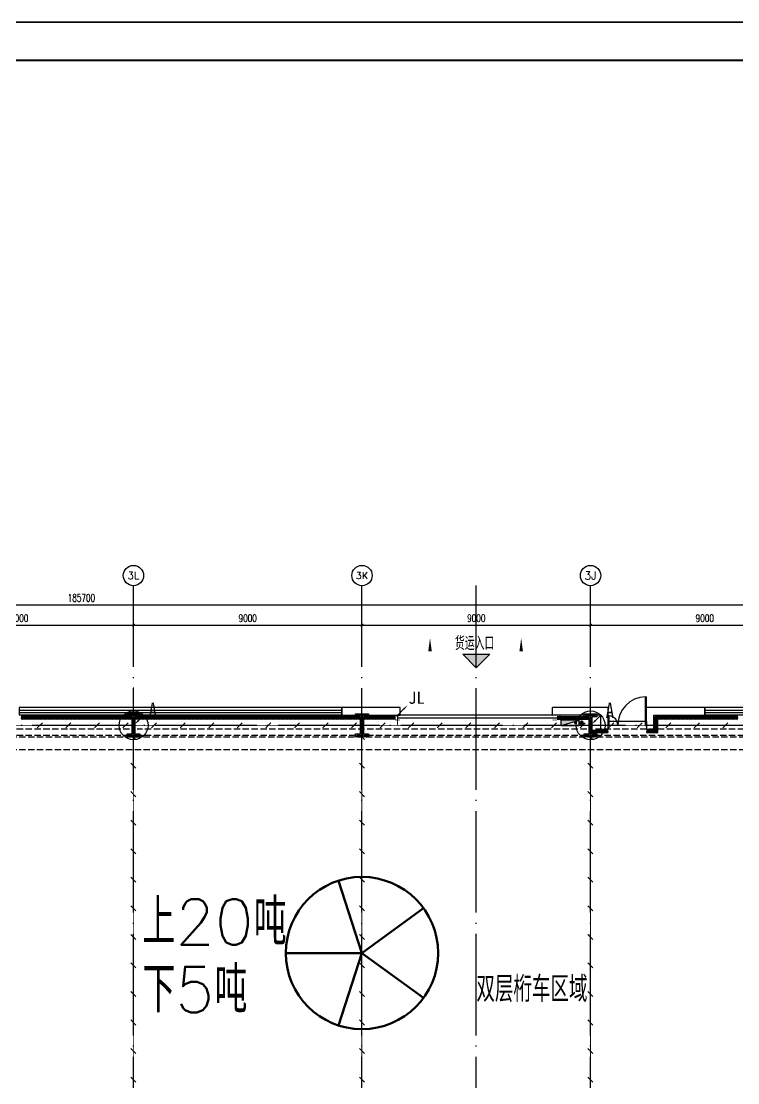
# Model space of a CAD drawing. Extents: x -1396510 to 1250330, y -1892470 to 1623980.
# Drawn here: x -223274 to -195055, y -1588711 to -1546872 of the extents above; entities that cross this region are included whole.
import ezdxf
from ezdxf.enums import TextEntityAlignment as Align

# ---------------------------------------------------------------- set-up
doc = ezdxf.new("R2010")
doc.units = 0
doc.header["$LTSCALE"] = 1000
doc.header["$MEASUREMENT"] = 0
for name, pattern in [('10平面$0$DASH', [0.35, 0.25, -0.1]), ('CENTER2', [1.125, 0.75, -0.125, 0.125, -0.125]), ('DASH', [0.35, 0.25, -0.1]), ('DOTE', [2.42, 2, -0.2, 0.02, -0.2])]:
    doc.linetypes.add(name, pattern=pattern)
doc.layers.get('Defpoints').update_dxf_attribs({"color": 210})
for name, color, linetype in [('0-cxFrame', 155, 'Continuous'), ('10平面$0$WINDOW', 4, 'Continuous'), ('A-AXIS-D', 1, 'Continuous'), ('A-AXIS-DOTE', 14, 'DOTE'), ('A-AXIS-SYMB', 3, 'Continuous'), ('A-HATCH-2', 251, 'Continuous'), ('A-HRAIL', 173, 'Continuous'), ('A-LIN-V', 9, 'Continuous'), ('A-SFCE', 30, 'Continuous'), ('A-TEXT', 61, 'Continuous'), ('A-WINDOW', 140, 'Continuous'), ('AS-COLN', 6, 'Continuous'), ('AS-WALL', 40, 'Continuous'), ('FH-tri', 180, 'Continuous'), ('LWIRE', 4, 'Continuous'), ('PUB_TEXT', 7, 'Continuous'), ('SB_ZF消火栓', 10, 'Continuous'), ('SB_ZF消火栓M', 10, 'Continuous'), ('SHTLN', 4, 'Continuous'), ('TEL_TEXT', 7, 'Continuous'), ('WIRE-接地', 4, 'Continuous'), ('WIRE-照明', 1, 'Continuous'), ('建-窗', 4, 'Continuous')]:
    doc.layers.add(name, color=color, linetype=linetype)
doc.layers.add('0-cxText', color=131, linetype='Continuous', lineweight=25)
doc.layers.add('LG-ZF消防', color=1, linetype='Continuous', lineweight=60)
doc.layers.add('A-云线2', color=3, linetype='Continuous', plot=False)
doc.styles.add('-宋体', font='', dxfattribs={"width": 0.8})
doc.styles.add('_TCH_AXIS', font='COMPLEX', dxfattribs={"bigfont": 'GBCBIG'})
doc.styles.add('_TCH_DIM_T3', font='SIMPLEX', dxfattribs={"width": 0.705882, "bigfont": 'GBCBIG'})
doc.styles.add('A-STANDARD', font='SIMPLEX', dxfattribs={"bigfont": 'GBCBIG'})
doc.styles.add('cx_tuming', font='simhei.ttf')
doc.styles.add('cx_tuqian1', font='')
doc.styles.get("Standard").update_dxf_attribs({"font": 'gbenor.shx', "bigfont": 'gbcbig.shx'})
doc.styles.add('宋体', font='')
doc.styles.add('黑体', font='simhei.ttf', dxfattribs={"height": 12})
doc.styles.get('-宋体').set_extended_font_data('SimSun')
doc.styles.get('cx_tuqian1').set_extended_font_data('SimSun')
doc.styles.get('宋体').set_extended_font_data('SimSun')
doc.dimstyles.new('_TCH_ARCH&&100', dxfattribs={"dimtxt": 297.5, "dimasz": 100, "dimexe": 100, "dimexo": 100, "dimgap": 126.25, "dimtad": 1, "dimdec": 0, "dimzin": 0, "dimdsep": 46, "dimtxsty": '_TCH_DIM_T3', "dimblk": 'ARCHTICK', "dimcen": 0.09, "dimclrt": 7, "dimazin": 2, "dimtfac": 1, "dimtdec": 0, "dimtix": 1, "dimtmove": 2, "dimatfit": 3, "dimfxl": 0, "dimtolj": 1, "dimtzin": 0, "dimarcsym": 0})

# ---------------------------------------------------------------- blocks, each defined once
blk = doc.blocks.new('G$C2F382D44')
at = {"color": 0, "style": 'A-STANDARD'}
for s, p in [('上20吨', (-2949, 425)), ('下5吨', (-2952, -2245))]:
    blk.add_text(s, height=1800, dxfattribs=at).set_placement(p)
blk = doc.blocks.new('4324324')
at = {"layer": 'A-HATCH-2', "color": 8, "linetype": 'DASH'}
for p, q in [((-294754, 620270), (-135554, 620270)), ((-294754, 619770), (-135554, 619770))]:
    blk.add_line(p, q, dxfattribs=at)
blk = doc.blocks.new('w4324324')
at = {"layer": 'A-HATCH-2', "color": 0, "lineweight": 60}
for q in [(-1694760, 686605), (-1697614, 684532), (-1691907, 684532), (-1696524, 681178), (-1692997, 681178)]:
    blk.add_line((-1694760, 683605), q, dxfattribs=at)
blk.add_circle((-1694760, 683605), 3000, dxfattribs=at)
blk = doc.blocks.new('342343')
at = {"layer": 'A-LIN-V', "color": 8}
blk.add_blockref('w4324324', (1084560, 9556), dxfattribs=at)
blk = doc.blocks.new('w42343243')
at = {"layer": 'A-HATCH-2', "color": 8}
blk.add_lwpolyline([(-165104, 621070), (-164604, 621070), (-164604, 620958), (-164800, 620958), (-164800, 620282), (-164604, 620282), (-164604, 620170), (-165104, 620170), (-165104, 620282), (-164908, 620282), (-164908, 620958), (-165104, 620958)], close=True, dxfattribs=at)
at = {"layer": 'AS-COLN', "color": 3}
blk.add_lwpolyline([(-165054, 621020), (-164654, 621020), (-164654, 621008), (-164850, 621008), (-164850, 620232), (-164654, 620232), (-164654, 620220), (-165054, 620220), (-165054, 620232), (-164858, 620232), (-164858, 621008), (-165054, 621008)], close=True, dxfattribs=at)
blk = doc.blocks.new('42343')
at = {"layer": 'A-WINDOW'}
for p in [(-54000, 100), (-45000, 100), (-36000, 100)]:
    blk.add_blockref('w42343243', p, dxfattribs=at)
blk = doc.blocks.new('3333')
at = {"layer": 'A-SFCE', "const_width": 20}
blk.add_lwpolyline([(-227064, 766320), (-227064, 766510), (-227244, 766510), (-227244, 766320)], dxfattribs=at)
blk = doc.blocks.new('A$C5D961328')
at = {"layer": 'SB_ZF消火栓'}
blk.add_hatch(color=256, dxfattribs=at).paths.add_polyline_path([(0, 40), (700, 40), (700, 240)])
for p, q in [((700, 240), (0, 240)), ((0, 240), (0, 40)), ((700, 240), (0, 40)), ((0, 40), (700, 40)), ((700, 240), (700, 40))]:
    blk.add_line(p, q, dxfattribs=at)
at = {"layer": 'SB_ZF消火栓', "color": 1}
blk.add_circle((140, 140), 32.5, dxfattribs=at)
blk = doc.blocks.new('we42342343234')
at = {"layer": 'LG-ZF消防'}
blk.add_circle((-201204, 620820), 50, dxfattribs=at)
at = {"layer": 'SB_ZF消火栓M', "rotation": 180}
blk.add_blockref('A$C5D961328', (-201304, 620960), dxfattribs=at)
blk = doc.blocks.new('_ArchTick')
at = {"color": 0, "linetype": 'ByBlock', "const_width": 0.4}
blk.add_lwpolyline([(-0.5, -0.5), (0.5, 0.5)], dxfattribs=at)
blk = doc.blocks.new('*D5843')
at = {"layer": 'A-AXIS-D', "color": 0, "lineweight": -2, "transparency": 16777216}
for p, q in [((85000, 3190), (85000, 4048)), ((85000, 3948), (94000, 3948)), ((94000, 3190), (94000, 4048))]:
    blk.add_line(p, q, dxfattribs=at)
at = {"layer": 'Defpoints', "color": 0, "transparency": 16777216}
for p in [(94000, 3948), (85000, 3090), (94000, 3090)]:
    blk.add_point(p, dxfattribs=at)
at = {"layer": 'A-AXIS-D', "color": 0, "lineweight": -2, "transparency": 16777216, "xscale": 100, "yscale": 100, "zscale": 100, "rotation": 180}
blk.add_blockref('_ArchTick', (85000, 3948), dxfattribs=at)
at = {"layer": 'A-AXIS-D', "color": 0, "lineweight": -2, "transparency": 16777216, "xscale": 100, "yscale": 100, "zscale": 100}
blk.add_blockref('_ArchTick', (94000, 3948), dxfattribs=at)
at = {"layer": 'A-AXIS-D', "color": 7, "transparency": 16777216, "insert": (89500, 4223), "char_height": 297.5, "attachment_point": 5, "style": '_TCH_DIM_T3'}
blk.add_mtext('\\A1;9000', dxfattribs=at)
blk = doc.blocks.new('*D5844')
at = {"layer": 'A-AXIS-D', "color": 0, "lineweight": -2, "transparency": 16777216}
for p, q in [((94000, 3190), (94000, 4048)), ((94000, 3948), (103000, 3948)), ((103000, 3190), (103000, 4048))]:
    blk.add_line(p, q, dxfattribs=at)
at = {"layer": 'Defpoints', "color": 0, "transparency": 16777216}
for p in [(103000, 3948), (94000, 3090), (103000, 3090)]:
    blk.add_point(p, dxfattribs=at)
at = {"layer": 'A-AXIS-D', "color": 0, "lineweight": -2, "transparency": 16777216, "xscale": 100, "yscale": 100, "zscale": 100, "rotation": 180}
blk.add_blockref('_ArchTick', (94000, 3948), dxfattribs=at)
at = {"layer": 'A-AXIS-D', "color": 0, "lineweight": -2, "transparency": 16777216, "xscale": 100, "yscale": 100, "zscale": 100}
blk.add_blockref('_ArchTick', (103000, 3948), dxfattribs=at)
at = {"layer": 'A-AXIS-D', "color": 7, "transparency": 16777216, "insert": (98500, 4223), "char_height": 297.5, "attachment_point": 5, "style": '_TCH_DIM_T3'}
blk.add_mtext('\\A1;9000', dxfattribs=at)
blk = doc.blocks.new('*D5845')
at = {"layer": 'A-AXIS-D', "color": 0, "lineweight": -2, "transparency": 16777216}
for p, q in [((103000, 3190), (103000, 4048)), ((103000, 3948), (112000, 3948)), ((112000, 3190), (112000, 4048))]:
    blk.add_line(p, q, dxfattribs=at)
at = {"layer": 'Defpoints', "color": 0, "transparency": 16777216}
for p in [(112000, 3948), (103000, 3090), (112000, 3090)]:
    blk.add_point(p, dxfattribs=at)
at = {"layer": 'A-AXIS-D', "color": 0, "lineweight": -2, "transparency": 16777216, "xscale": 100, "yscale": 100, "zscale": 100, "rotation": 180}
blk.add_blockref('_ArchTick', (103000, 3948), dxfattribs=at)
at = {"layer": 'A-AXIS-D', "color": 0, "lineweight": -2, "transparency": 16777216, "xscale": 100, "yscale": 100, "zscale": 100}
blk.add_blockref('_ArchTick', (112000, 3948), dxfattribs=at)
at = {"layer": 'A-AXIS-D', "color": 7, "transparency": 16777216, "insert": (107500, 4223), "char_height": 297.5, "attachment_point": 5, "style": '_TCH_DIM_T3'}
blk.add_mtext('\\A1;9000', dxfattribs=at)
blk = doc.blocks.new('*D5846')
at = {"layer": 'A-AXIS-D', "color": 0, "lineweight": -2, "transparency": 16777216}
for p, q in [((112000, 3190), (112000, 4048)), ((112000, 3948), (121000, 3948)), ((121000, 3190), (121000, 4048))]:
    blk.add_line(p, q, dxfattribs=at)
at = {"layer": 'Defpoints', "color": 0, "transparency": 16777216}
for p in [(121000, 3948), (112000, 3090), (121000, 3090)]:
    blk.add_point(p, dxfattribs=at)
at = {"layer": 'A-AXIS-D', "color": 0, "lineweight": -2, "transparency": 16777216, "xscale": 100, "yscale": 100, "zscale": 100, "rotation": 180}
blk.add_blockref('_ArchTick', (112000, 3948), dxfattribs=at)
at = {"layer": 'A-AXIS-D', "color": 0, "lineweight": -2, "transparency": 16777216, "xscale": 100, "yscale": 100, "zscale": 100}
blk.add_blockref('_ArchTick', (121000, 3948), dxfattribs=at)
at = {"layer": 'A-AXIS-D', "color": 7, "transparency": 16777216, "insert": (116500, 4223), "char_height": 297.5, "attachment_point": 5, "style": '_TCH_DIM_T3'}
blk.add_mtext('\\A1;9000', dxfattribs=at)
blk = doc.blocks.new('*D5855')
at = {"layer": 'A-AXIS-D', "color": 0, "lineweight": -2, "transparency": 16777216}
for p, q in [((-900, 3290), (-900, 4848)), ((-900, 4748), (184800, 4748)), ((184800, 3290), (184800, 4848))]:
    blk.add_line(p, q, dxfattribs=at)
at = {"layer": 'Defpoints', "color": 0, "transparency": 16777216}
for p in [(184800, 4748), (-900, 3190), (184800, 3190)]:
    blk.add_point(p, dxfattribs=at)
at = {"layer": 'A-AXIS-D', "color": 0, "lineweight": -2, "transparency": 16777216, "xscale": 100, "yscale": 100, "zscale": 100, "rotation": 180}
blk.add_blockref('_ArchTick', (-900, 4748), dxfattribs=at)
at = {"layer": 'A-AXIS-D', "color": 0, "lineweight": -2, "transparency": 16777216, "xscale": 100, "yscale": 100, "zscale": 100}
blk.add_blockref('_ArchTick', (184800, 4748), dxfattribs=at)
at = {"layer": 'A-AXIS-D', "color": 7, "transparency": 16777216, "insert": (91950, 5023), "char_height": 297.5, "attachment_point": 5, "style": '_TCH_DIM_T3'}
blk.add_mtext('\\A1;185700', dxfattribs=at)
blk = doc.blocks.new('99平面图例外参$0$$LinePat$圆环')
for points in [[(0, 150), (300, 150)], [(0, 0), (300, 0)], [(0, -150), (300, -150)]]:
    blk.add_lwpolyline(points)
at = {"color": 0}
blk.add_circle((150, 0), 150, dxfattribs=at)
blk = doc.blocks.new('10平面$0$$DorLib2D$00000126')
at = {"color": 0, "linetype": 'Continuous'}
for p, q in [((-0.532, 0.5), (-0.532, 0.9)), ((0.532, 0.9), (0.532, 0.5))]:
    blk.add_line(p, q, dxfattribs=at)
at = {"color": 0, "linetype": '10平面$0$DASH'}
for p, q in [((-0.532, 0.9), (0.532, 0.9)), ((-0.532, 0.5), (0.532, 0.5))]:
    blk.add_line(p, q, dxfattribs=at)
blk = doc.blocks.new('WINDOW2DLIB$DYNSTYLE$00000005')
at = {"color": 0}
for points in [[(-0.5, 0.5), (-0.5, -0.5)], [(-0.5, 0.5), (0.5, 0.5)], [(0.5, -0.5), (0.5, 0.5)], [(0.5, 0.1667), (-0.5, 0.1667)], [(0.5, -0.1667), (-0.5, -0.1667)], [(-0.5, -0.5), (0.5, -0.5)]]:
    blk.add_lwpolyline(points, dxfattribs=at)
blk = doc.blocks.new('DOOR2DLIB$SYSLIB$00000123')
at = {"color": 0}
for p, q in [((0.475, -0.001), (0.475, 0.752)), ((0.475, 0.752), (0.5, 0.752)), ((0.5, -0.001), (0.5, 0.752)), ((-0.5, 0), (-0.5, 0.252)), ((-0.475, 0.252), (-0.5, 0.252)), ((-0.475, 0), (-0.475, 0.252)), ((-0.475, 0), (-0.5, 0)), ((0.475, -0.001), (0.5, -0.001))]:
    blk.add_line(p, q, dxfattribs=at)
for centre, radius, start, end in [((0.505, -0.002), 0.755, 92.2493, 179.7238), ((-0.501, 0.003), 0.251, 359.7899, 84.0974)]:
    blk.add_arc(centre, radius, start, end, dxfattribs=at)
blk = doc.blocks.new('$TelecSys$00000008')
blk.add_line((0.4, 0.4), (-0.4, -0.4))
blk = doc.blocks.new('$TelecSys$00000078')
for p, q in [((0.1, 0.1), (0.1, 0.1)), ((1.15, 1.15), (0.55, 0.55)), ((-0.1, -0.1), (-0.1, -0.1))]:
    blk.add_line(p, q)
at = {"const_width": 0.142}
blk.add_lwpolyline([(-0.07, 0, 1), (0.07, 0, 1)], format="xyb", close=True, dxfattribs=at)
blk.add_solid([(0.62, 0.48), (0.48, 0.62), (0.1, 0.1)])
at = {"width": 0.8, "flags": 9}
blk.add_attdef('A', (0, 0), '', height=0.00002, dxfattribs=at)
blk = doc.blocks.new('$TelecSys$00000079')
for p, q in [((0.7, 0.7), (0, 0)), ((0.1, 0.1), (0.1, 0.1)), ((-0.1, -0.1), (-0.1, -0.1))]:
    blk.add_line(p, q)
at = {"const_width": 0.142}
blk.add_lwpolyline([(-0.07, 0, 1), (0.07, 0, 1)], format="xyb", close=True, dxfattribs=at)
blk.add_solid([(0.63, 0.77), (0.77, 0.63), (1.15, 1.15)])
at = {"width": 0.8, "flags": 9}
blk.add_attdef('A', (0, 0), '', height=0.00002, dxfattribs=at)
blk = doc.blocks.new('TK22.A0+2 L(Dragon)')
at = {"layer": '0-cxFrame', "color": 7, "const_width": 0.5}
blk.add_lwpolyline([(0, 0), (-1783, 0), (-1783, 841), (0, 841)], close=True, dxfattribs=at)
at = {"layer": '0-cxFrame', "const_width": 0.5}
blk.add_lwpolyline([(-80, 10), (-1763, 10), (-1763, 831), (-80, 831)], close=True, dxfattribs=at)
at = {"style": '黑体', "flags": 4}
blk.add_attdef('图幅', text='', height=3.3, dxfattribs=at).set_placement((-40, 3), align=Align.RIGHT)
at = {"layer": '0-cxText', "flags": 4}
for tag, height, style, p in [('建设单位', 3.5, 'cx_tuming', (-45, 240)), ('项目名称', 3.5, 'cx_tuming', (-45, 210)), ('子项名称', 3.5, 'cx_tuming', (-45, 180)), ('工程编号', 3.3, 'cx_tuqian1', (-35, 165)), ('图名1', 3.5, 'cx_tuming', (-45, 87)), ('图名2', 3.5, 'cx_tuming', (-45, 79)), ('图名3', 3.5, 'cx_tuming', (-45, 71)), ('出图日期', 3.3, 'cx_tuqian1', (-39, 60)), ('专业', 3.3, 'cx_tuqian1', (-55, 52)), ('图号', 3.3, 'cx_tuqian1', (-55, 44)), ('版次', 3.3, 'cx_tuqian1', (-20, 44))]:
    blk.add_attdef(tag, text='', height=height, dxfattribs=dict(at, style=style)).set_placement(p, align=Align.MIDDLE)
at = {"layer": 'Defpoints', "color": 6, "flags": 4}
for tag, height, style, p in [('tufu', 3.3, '黑体', (-12, 12)), ('dwfname', 4, 'cx_tuqian1', (-80, 3))]:
    blk.add_attdef(tag, text='', height=height, dxfattribs=dict(at, style=style)).set_placement(p, align=Align.RIGHT)
blk = doc.blocks.new('世赫3#厂房一层0821')
at = {"layer": 'FH-tri'}
h = blk.add_hatch(color=8, dxfattribs=at)
h.dxf.hatch_style = 1
h.paths.add_polyline_path([(106969.7, 2802.6), (108030.3, 2802.6), (107500, 2272.3)])
at = {"layer": '10平面$0$WINDOW'}
blk.add_line((114200, 149.9), (112700, 149.9), dxfattribs=at)
at = {"layer": 'A-AXIS-D'}
for centre in [(94000, 5904), (103000, 5904), (112000, 5904)]:
    blk.add_circle(centre, 400, dxfattribs=at)
at = {"layer": 'A-AXIS-DOTE', "color": 8, "ltscale": 2}
for p, q in [((94000, -79980), (94000, 5514)), ((103000, -79980), (103000, 5514)), ((107500, -79980), (107500, 5514)), ((112000, -79980), (112000, 5514)), ((190814.2, 0), (-5155.8, 0))]:
    blk.add_line(p, q, dxfattribs=at)
at = {"layer": 'A-AXIS-SYMB', "color": 8}
for points in [[(105680, 1980, 0, 0, 0), (105680, 3440, 0, 140, 0), (105680, 2915, 0, 0, 0)], [(109270, 1980, 0, 0, 0), (109270, 3440, 0, 140, 0), (109270, 2915, 0, 0, 0)]]:
    blk.add_lwpolyline(points, format="xyseb", dxfattribs=at)
at = {"layer": 'A-SFCE', "color": 2, "linetype": 'DASH'}
for p, q in [((93850, -150), (85150, -150)), ((93850, -400), (85150, -400)), ((120850, -150), (112150, -150)), ((120850, -400), (112150, -400))]:
    blk.add_line(p, q, dxfattribs=at)
at = {"layer": 'A-SFCE', "linetype": 'DASH'}
for p, q in [((111850, -150), (94150, -150)), ((111850, -400), (94150, -400))]:
    blk.add_line(p, q, dxfattribs=at)
at = {"layer": 'AS-WALL'}
for p, q in [((104500, 699.9), (102200, 699.9)), ((102200, 699.9), (102200, 399.9)), ((104500, 399.9), (104500, 699.9)), ((112700, 699.9), (110500, 699.9)), ((110500, 399.9), (110500, 699.9)), ((112700, 149.9), (112700, 699.9)), ((116500, 699.9), (114200, 699.9)), ((114200, 149.9), (114200, 699.9)), ((116500, 399.9), (116500, 699.9)), ((102200, 399.9), (104500, 399.9)), ((112400, 399.9), (110500, 399.9)), ((112400, -150.1), (112400, 399.9)), ((112700, -150.1), (112700, 149.9)), ((114200, 149.9), (114200, -150.1)), ((114500, 399.9), (116500, 399.9)), ((114500, -150.1), (114500, 399.9)), ((112400, -150.1), (112700, -150.1)), ((114200, -150.1), (114500, -150.1))]:
    blk.add_line(p, q, dxfattribs=at)
at = {"layer": 'FH-tri', "color": 8}
blk.add_lwpolyline([(106969.7, 2802.6), (108030.3, 2802.6), (108030.3, 2802.6), (107500, 2272.3)], close=True, dxfattribs=at)
at = {"color": 8}
blk.add_blockref('G$C2F382D44', (97304.2, -9070), dxfattribs=at)
at = {"layer": '10平面$0$WINDOW', "zscale": 300}
for name, p, xscale, yscale, rotation in [('DOOR2DLIB$SYSLIB$00000123', (113450, -0.1), -1500, -1500, 179.9999999999555), ('10平面$0$$DorLib2D$00000126', (107600, 549.9), 6000, 300, 180)]:
    blk.add_blockref(name, p, dxfattribs=dict(at, xscale=xscale, yscale=yscale, rotation=rotation))
at = {"layer": 'A-HRAIL', "yscale": 0.3333333333111111, "zscale": 0.3333333333111111}
for p, xscale, rotation in [((89682, 293.9), -0.3384127415242964, 359.9999999997966), ((89783.5, 293.9), -0.3384127415242964, 359.9999999997966), ((89885, 293.9), -0.3384127415242964, 359.9999999997966), ((89986.6, 293.9), -0.3384127415242964, 359.9999999997966), ((90088.1, 293.9), -0.3384127415242964, 359.9999999997966), ((90189.6, 293.9), -0.3384127415242964, 359.9999999997966), ((90291.1, 293.9), -0.3384127415242964, 359.9999999997966), ((90392.7, 293.9), -0.3384127415242964, 359.9999999997966), ((90494.2, 293.9), -0.3384127415242964, 359.9999999997966), ((90595.7, 293.9), -0.3384127415242964, 359.9999999997966), ((90697.2, 293.9), -0.3384127415242964, 359.9999999997966), ((90798.8, 293.9), -0.3384127415242964, 359.9999999997966), ((90900.3, 293.9), -0.3384127415242964, 359.9999999997966), ((91001.8, 293.9), -0.3384127415242964, 359.9999999997966), ((91103.3, 293.9), -0.3384127415242964, 359.9999999997966), ((91204.9, 293.9), -0.3384127415242964, 359.9999999997966), ((91306.4, 293.9), -0.3384127415242964, 359.9999999997966), ((91407.9, 293.9), -0.3384127415242964, 359.9999999997966), ((91509.4, 293.9), -0.3384127415242964, 359.9999999997966), ((91611, 293.9), -0.3384127415242964, 359.9999999997966), ((91712.5, 293.9), -0.3384127415242964, 359.9999999997966), ((91814, 293.9), -0.3384127415242964, 359.9999999997966), ((91915.5, 293.9), -0.3384127415242964, 359.9999999997966), ((92017, 293.9), -0.3384127415242964, 359.9999999997966), ((92118.6, 293.9), -0.3384127415242964, 359.9999999997966), ((92220.1, 293.9), -0.3384127415242964, 359.9999999997966), ((92321.6, 293.9), -0.3384127415242964, 359.9999999997966), ((92423.1, 293.9), -0.3384127415242964, 359.9999999997966), ((92524.7, 293.9), -0.3384127415242964, 359.9999999997966), ((92626.2, 293.9), -0.3384127415242964, 359.9999999997966), ((92727.7, 293.9), -0.3384127415242964, 359.9999999997966), ((92829.2, 293.9), -0.3384127415242964, 359.9999999997966), ((92930.8, 293.9), -0.3384127415242964, 359.9999999997966), ((93032.3, 293.9), -0.3384127415242964, 359.9999999997966), ((93133.8, 293.9), -0.3384127415242964, 359.9999999997966), ((93235.3, 293.9), -0.3384127415242964, 359.9999999997966), ((93336.9, 293.9), -0.3384127415242964, 359.9999999997966), ((93438.4, 293.9), -0.3384127415242964, 359.9999999997966), ((93539.9, 293.9), -0.3384127415242964, 359.9999999997966), ((93641.4, 293.9), -0.3384127415242964, 359.9999999997966), ((93743, 293.9), -0.3384127415242964, 359.9999999997966), ((93844.5, 293.9), -0.3384127415242964, 359.9999999997966), ((93946, 293.9), -0.3384127415242964, 359.9999999997966), ((94155, 293.9), -0.3368181817957273, 359.9999999997967), ((94256.1, 293.9), -0.3368181817957273, 359.9999999997967), ((94357.1, 293.9), -0.3368181817957273, 359.9999999997967), ((94458.2, 293.9), -0.3368181817957273, 359.9999999997967), ((94559.2, 293.9), -0.3368181817957273, 359.9999999997967), ((94660.3, 293.9), -0.3368181817957273, 359.9999999997967), ((94761.3, 293.9), -0.3368181817957273, 359.9999999997967), ((94862.4, 293.9), -0.3368181817957273, 359.9999999997967), ((94963.4, 293.9), -0.3368181817957273, 359.9999999997967), ((95064.5, 293.9), -0.3368181817957273, 359.9999999997967), ((95165.5, 293.9), -0.3368181817957273, 359.9999999997967), ((95266.5, 293.9), -0.3368181817957273, 359.9999999997967), ((95367.6, 293.9), -0.3368181817957273, 359.9999999997967), ((95468.6, 293.9), -0.3368181817957273, 359.9999999997967), ((95569.7, 293.9), -0.3368181817957273, 359.9999999997967), ((95670.7, 293.9), -0.3368181817957273, 359.9999999997967), ((95771.8, 293.9), -0.3368181817957273, 359.9999999997967), ((95872.8, 293.9), -0.3368181817957273, 359.9999999997967), ((95973.9, 293.9), -0.3368181817957273, 359.9999999997967), ((96074.9, 293.9), -0.3368181817957273, 359.9999999997967), ((96176, 293.9), -0.3368181817957273, 359.9999999997967), ((96277, 293.9), -0.3368181817957273, 359.9999999997967), ((96378, 293.9), -0.3368181817957273, 359.9999999997967), ((96479.1, 293.9), -0.3368181817957273, 359.9999999997967), ((96580.1, 293.9), -0.3368181817957273, 359.9999999997967), ((96681.2, 293.9), -0.3368181817957273, 359.9999999997967), ((96782.2, 293.9), -0.3368181817957273, 359.9999999997967), ((96883.3, 293.9), -0.3368181817957273, 359.9999999997967), ((96984.3, 293.9), -0.3368181817957273, 359.9999999997967), ((97085.4, 293.9), -0.3368181817957273, 359.9999999997967), ((97186.4, 293.9), -0.3368181817957273, 359.9999999997967), ((97287.5, 293.9), -0.3368181817957273, 359.9999999997967), ((97388.5, 293.9), -0.3368181817957273, 359.9999999997967), ((97489.5, 293.9), -0.3368181817957273, 359.9999999997967), ((97590.6, 293.9), -0.3368181817957273, 359.9999999997967), ((97691.6, 293.9), -0.3368181817957273, 359.9999999997967), ((97792.7, 293.9), -0.3368181817957273, 359.9999999997967), ((97893.7, 293.9), -0.3368181817957273, 359.9999999997967), ((97994.8, 293.9), -0.3368181817957273, 359.9999999997967), ((98095.8, 293.9), -0.3368181817957273, 359.9999999997967), ((98196.9, 293.9), -0.3368181817957273, 359.9999999997967), ((98297.9, 293.9), -0.3368181817957273, 359.9999999997967), ((98399, 293.9), -0.3368181817957273, 359.9999999997967), ((98500, 293.9), -0.3368181817957273, 359.9999999997967), ((98601, 293.9), -0.3368181817957273, 359.9999999997967), ((98702.1, 293.9), -0.3368181817957273, 359.9999999997967), ((98803.1, 293.9), -0.3368181817957273, 359.9999999997967), ((98904.2, 293.9), -0.3368181817957273, 359.9999999997967), ((99005.2, 293.9), -0.3368181817957273, 359.9999999997967), ((99106.3, 293.9), -0.3368181817957273, 359.9999999997967), ((99207.3, 293.9), -0.3368181817957273, 359.9999999997967), ((99308.4, 293.9), -0.3368181817957273, 359.9999999997967), ((99409.4, 293.9), -0.3368181817957273, 359.9999999997967), ((99510.5, 293.9), -0.3368181817957273, 359.9999999997967), ((99611.5, 293.9), -0.3368181817957273, 359.9999999997967), ((99712.5, 293.9), -0.3368181817957273, 359.9999999997967), ((99813.6, 293.9), -0.3368181817957273, 359.9999999997967), ((99914.6, 293.9), -0.3368181817957273, 359.9999999997967), ((100015.7, 293.9), -0.3368181817957273, 359.9999999997967), ((100116.7, 293.9), -0.3368181817957273, 359.9999999997967), ((100217.8, 293.9), -0.3368181817957273, 359.9999999997967), ((100318.8, 293.9), -0.3368181817957273, 359.9999999997967), ((100419.9, 293.9), -0.3368181817957273, 359.9999999997967), ((100520.9, 293.9), -0.3368181817957273, 359.9999999997967), ((100622, 293.9), -0.3368181817957273, 359.9999999997967), ((100723, 293.9), -0.3368181817957273, 359.9999999997967), ((100824, 293.9), -0.3368181817957273, 359.9999999997967), ((100925.1, 293.9), -0.3368181817957273, 359.9999999997967), ((101026.1, 293.9), -0.3368181817957273, 359.9999999997967), ((101127.2, 293.9), -0.3368181817957273, 359.9999999997967), ((101228.2, 293.9), -0.3368181817957273, 359.9999999997967), ((101329.3, 293.9), -0.3368181817957273, 359.9999999997967), ((101430.3, 293.9), -0.3368181817957273, 359.9999999997967), ((101531.4, 293.9), -0.3368181817957273, 359.9999999997967), ((101632.4, 293.9), -0.3368181817957273, 359.9999999997967), ((101733.5, 293.9), -0.3368181817957273, 359.9999999997967), ((101834.5, 293.9), -0.3368181817957273, 359.9999999997967), ((101935.5, 293.9), -0.3368181817957273, 359.9999999997967), ((102036.6, 293.9), -0.3368181817957273, 359.9999999997967), ((102137.6, 293.9), -0.3368181817957273, 359.9999999997967), ((102238.7, 293.9), -0.3368181817957273, 359.9999999997967), ((102339.7, 293.9), -0.3368181817957273, 359.9999999997967), ((102440.8, 293.9), -0.3368181817957273, 359.9999999997967), ((102541.8, 293.9), -0.3368181817957273, 359.9999999997967), ((102642.9, 293.9), -0.3368181817957273, 359.9999999997967), ((102743.9, 293.9), -0.3368181817957273, 359.9999999997967), ((102845, 293.9), -0.3368181817957273, 359.9999999997967), ((102946, 293.9), -0.3368181817957273, 359.9999999997967), ((103157.8, 293.9), -0.3461108940266491, 359.9999999997966), ((103261.7, 293.9), -0.3461108940266491, 359.9999999997966), ((103365.5, 293.9), -0.3461108940266491, 359.9999999997966), ((103469.3, 293.9), -0.3461108940266491, 359.9999999997966), ((103573.2, 293.9), -0.3461108940266491, 359.9999999997966), ((103677, 293.9), -0.3461108940266491, 359.9999999997966), ((103780.8, 293.9), -0.3461108940266491, 359.9999999997966), ((103884.7, 293.9), -0.3461108940266491, 359.9999999997966), ((103988.5, 293.9), -0.3461108940266491, 359.9999999997966), ((104092.3, 293.9), -0.3461108940266491, 359.9999999997966), ((104196.2, 293.9), -0.3461108940266491, 359.9999999997966), ((104300, 293.9), -0.3461108940266491, 359.9999999997966), ((110700, 293.9), 0.3461108940266491, 2.034223195741682e-10), ((110803.8, 293.9), 0.3461108940266491, 2.034223195741682e-10), ((110907.7, 293.9), 0.3461108940266491, 2.034223195741682e-10), ((111011.5, 293.9), 0.3461108940266491, 2.034223195741682e-10), ((111115.3, 293.9), 0.3461108940266491, 2.034223195741682e-10), ((111219.2, 293.9), 0.3461108940266491, 2.034223195741682e-10), ((111323, 293.9), 0.3461108940266491, 2.034223195741682e-10), ((111426.8, 293.9), 0.3461108940266491, 2.034223195741682e-10), ((111530.7, 293.9), 0.3461108940266491, 2.034223195741682e-10), ((111634.5, 293.9), 0.3461108940266491, 2.034223195741682e-10), ((111738.3, 293.9), 0.3461108940266491, 2.034223195741682e-10), ((111842.2, 293.9), 0.3461108940266491, 2.034223195741682e-10), ((114600, 241.6), -0.3611111226889233, 270), ((114651.5, 293.9), -0.3384127419249668, 359.9999999997966), ((114600, 133.3), -0.3611111226889233, 270), ((114600, 24.9), -0.3611111226889233, 270), ((114600, -83.4), -0.3611111226889233, 270), ((114753, 293.9), -0.3384127419249668, 359.9999999997966), ((114854.6, 293.9), -0.3384127419249668, 359.9999999997966), ((114956.1, 293.9), -0.3384127419249668, 359.9999999997966), ((115057.6, 293.9), -0.3384127419249668, 359.9999999997966), ((115159.1, 293.9), -0.3384127419249668, 359.9999999997966), ((115260.7, 293.9), -0.3384127419249668, 359.9999999997966), ((115362.2, 293.9), -0.3384127419249668, 359.9999999997966), ((115463.7, 293.9), -0.3384127419249668, 359.9999999997966), ((115565.2, 293.9), -0.3384127419249668, 359.9999999997966), ((115666.8, 293.9), -0.3384127419249668, 359.9999999997966), ((115768.3, 293.9), -0.3384127419249668, 359.9999999997966), ((115869.8, 293.9), -0.3384127419249668, 359.9999999997966), ((115971.3, 293.9), -0.3384127419249668, 359.9999999997966), ((116072.9, 293.9), -0.3384127419249668, 359.9999999997966), ((116174.4, 293.9), -0.3384127419249668, 359.9999999997966), ((116275.9, 293.9), -0.3384127419249668, 359.9999999997966), ((116377.4, 293.9), -0.3384127419249668, 359.9999999997966), ((116479, 293.9), -0.3384127419249668, 359.9999999997966), ((116580.5, 293.9), -0.3384127419249668, 359.9999999997966), ((116682, 293.9), -0.3384127419249668, 359.9999999997966), ((116783.5, 293.9), -0.3384127419249668, 359.9999999997966), ((116885, 293.9), -0.3384127419249668, 359.9999999997966), ((116986.6, 293.9), -0.3384127419249668, 359.9999999997966), ((117088.1, 293.9), -0.3384127419249668, 359.9999999997966), ((117189.6, 293.9), -0.3384127419249668, 359.9999999997966), ((117291.1, 293.9), -0.3384127419249668, 359.9999999997966), ((117392.7, 293.9), -0.3384127419249668, 359.9999999997966), ((117494.2, 293.9), -0.3384127419249668, 359.9999999997966), ((117595.7, 293.9), -0.3384127419249668, 359.9999999997966), ((117697.2, 293.9), -0.3384127419249668, 359.9999999997966), ((117798.8, 293.9), -0.3384127419249668, 359.9999999997966), ((114600, -191.7), -0.3611111226889233, 270), ((114600, -300.1), -0.3611111226889233, 270)]:
    blk.add_blockref('99平面图例外参$0$$LinePat$圆环', p, dxfattribs=dict(at, xscale=xscale, rotation=rotation))
for p, xscale in [((112161.7, -250.1), -0.3588888659795701), ((112269.3, -250.1), -0.3588888659795701), ((112377, -250.1), -0.3588888659795701), ((112484.7, -250.1), -0.3588888659795701), ((112592.3, -250.1), -0.3588888659795701), ((112700, -250.1), -0.3588888659795701), ((114312.5, -250.1), -0.3749999998826196), ((114425, -250.1), -0.3749999998826196), ((114537.5, -250.1), -0.3749999998826196), ((114650, -250.1), -0.3749999998826196)]:
    blk.add_blockref('99平面图例外参$0$$LinePat$圆环', p, dxfattribs=dict(at, xscale=xscale))
at = {"layer": 'A-LIN-V', "color": 8, "rotation": 90}
blk.add_blockref('342343', (796160.7, 601225), dxfattribs=at)
at = {"layer": 'A-SFCE', "rotation": 90}
blk.add_blockref('3333', (870820.8, 227454.1), dxfattribs=at)
at = {"layer": 'A-SFCE', "xscale": -1, "rotation": 270}
blk.add_blockref('3333', (-655820.8, 227454.1), dxfattribs=at)
at = {"layer": 'A-WINDOW'}
for name in ['42343', '4324324']:
    blk.add_blockref(name, (312854.2, -620720), dxfattribs=at)
at = {"layer": 'SB_ZF消火栓'}
blk.add_blockref('we42342343234', (312854.2, -620720), dxfattribs=at)
at = {"layer": '建-窗', "yscale": -300, "zscale": 300}
for p, xscale, rotation in [((95850, 549.9), -12700, 359.999999999664), ((126950, 549.9), -20900, 359.9999999994913)]:
    blk.add_blockref('WINDOW2DLIB$DYNSTYLE$00000005', p, dxfattribs=dict(at, xscale=xscale, rotation=rotation))
at = {"layer": 'A-AXIS-D', "color": 7, "style": '_TCH_AXIS'}
for s, height, p, p2 in [('3L', 294.28, (93761.8, 5756.8), (94238.2, 5756.8)), ('3K', 270.86, (102754.9, 5768.5), (103245.1, 5768.5)), ('3J', 321.14, (111770.6, 5743.4), (112229.4, 5743.4))]:
    blk.add_text(s, height=height, dxfattribs=at).set_placement(p, p2, align=Align.FIT)
at = {"layer": 'A-TEXT', "color": 8, "style": 'A-STANDARD'}
blk.add_text('货运入口', height=540.14, dxfattribs=at).set_placement((106658.7, 2964.7))
at = {"layer": 'PUB_TEXT', "color": 8}
blk.add_text('双层桁车区域', height=1012.77, dxfattribs=at).set_placement((107504.8, -10900.8))
at = {"layer": 'A-AXIS-D'}
for base, p1, p2, picture, middle in [((184800, 4747.8), (-900, 3189.8), (184800, 3189.8), '*D5855', (91950, 5022.8)), ((94000, 3947.8), (85000, 3089.8), (94000, 3089.8), '*D5843', (89500, 4222.8)), ((103000, 3947.8), (94000, 3089.8), (103000, 3089.8), '*D5844', (98500, 4222.8)), ((112000, 3947.8), (103000, 3089.8), (112000, 3089.8), '*D5845', (107500, 4222.8)), ((121000, 3947.8), (112000, 3089.8), (121000, 3089.8), '*D5846', (116500, 4222.8))]:
    dim = blk.add_linear_dim(base=base, p1=p1, p2=p2, angle=0, dimstyle='_TCH_ARCH&&100', dxfattribs=at)
    dim.commit()
    dim.dimension.update_dxf_attribs({"geometry": picture, "text_midpoint": middle, "dimtype": 161})

msp = doc.modelspace()

# ---------------------------------------------------------------- linework, layer by layer
at = {"layer": 'WIRE-接地', "linetype": 'CENTER2', "const_width": 35}
for points in [[(-218850.2, -1574624), (-218850.2, -1573124)], [(-200850.2, -1574624), (-200850.2, -1573124)], [(-208460, -1574234), (-208460, -1574624)], [(-312858.2, -1646424), (-128850.2, -1646424), (-128850.2, -1574624), (-294858.2, -1574624)], [(-218858.2, -1574624), (-218858.2, -1646424)], [(-209858.2, -1574624), (-209858.2, -1646424)], [(-200858.2, -1574624), (-200858.2, -1646424)]]:
    msp.add_lwpolyline(points, dxfattribs=at)
at = {"layer": 'WIRE-照明', "color": 6, "linetype": 'Continuous'}
for centre in [(-218850.2, -1574624), (-200850.2, -1574624)]:
    msp.add_circle(centre, 569.2, dxfattribs=at)

# ---------------------------------------------------------------- block references
at = {"layer": '0-cxFrame', "xscale": 150, "yscale": 150, "zscale": 150}
msp.add_blockref('TK22.A0+2 L(Dragon)', (-76103.8, -1673060), dxfattribs=at)
at = {"layer": 'A-云线2'}
msp.add_blockref('世赫3#厂房一层0821', (-312854.2, -1574624), dxfattribs=at)
at = {"layer": 'LWIRE', "xscale": -350, "yscale": 350, "zscale": 350, "rotation": 270}
msp.add_blockref('$TelecSys$00000079', (-208460, -1574234), dxfattribs=at)
at = {"layer": 'LWIRE', "xscale": 350, "yscale": 350, "zscale": 350}
for p in [(-218850.2, -1574624), (-200850.2, -1574624)]:
    msp.add_blockref('$TelecSys$00000078', p, dxfattribs=at)
at = {"layer": 'SHTLN', "xscale": 250, "yscale": 250, "zscale": 250}
for p, rotation in [((-222541.7, -1574624), 180), ((-221416.7, -1574624), 180), ((-220291.7, -1574624), 180), ((-219166.7, -1574624), 180), ((-218041.7, -1574624), 180), ((-216916.7, -1574624), 180), ((-215791.7, -1574624), 180), ((-214666.7, -1574624), 180), ((-213541.7, -1574624), 180), ((-212416.7, -1574624), 180), ((-211291.7, -1574624), 180), ((-210166.7, -1574624), 180), ((-209041.7, -1574624), 180), ((-207916.7, -1574624), 180), ((-206791.7, -1574624), 180), ((-205666.7, -1574624), 180), ((-204541.7, -1574624), 180), ((-203416.7, -1574624), 180), ((-202291.7, -1574624), 180), ((-201166.7, -1574624), 180), ((-200041.7, -1574624), 180), ((-198916.7, -1574624), 180), ((-197791.7, -1574624), 180), ((-196666.7, -1574624), 180), ((-195541.7, -1574624), 180), ((-218858.2, -1575086.5), 269.9999999999998), ((-209858.2, -1575086.5), 269.9999999999998), ((-200858.2, -1575086.5), 269.9999999999998), ((-218858.2, -1576211.5), 269.9999999999998), ((-209858.2, -1576211.5), 269.9999999999998), ((-200858.2, -1576211.5), 269.9999999999998), ((-218858.2, -1577336.5), 269.9999999999998), ((-209858.2, -1577336.5), 269.9999999999998), ((-200858.2, -1577336.5), 269.9999999999998), ((-218858.2, -1578461.5), 269.9999999999998), ((-209858.2, -1578461.5), 269.9999999999998), ((-200858.2, -1578461.5), 269.9999999999998), ((-218858.2, -1579586.5), 269.9999999999998), ((-209858.2, -1579586.5), 269.9999999999998), ((-200858.2, -1579586.5), 269.9999999999998), ((-218858.2, -1580711.5), 269.9999999999998), ((-209858.2, -1580711.5), 269.9999999999998), ((-200858.2, -1580711.5), 269.9999999999998), ((-218858.2, -1581836.5), 269.9999999999998), ((-209858.2, -1581836.5), 269.9999999999998), ((-200858.2, -1581836.5), 269.9999999999998), ((-218858.2, -1582961.5), 269.9999999999998), ((-209858.2, -1582961.5), 269.9999999999998), ((-200858.2, -1582961.5), 269.9999999999998), ((-218858.2, -1584086.5), 269.9999999999998), ((-209858.2, -1584086.5), 269.9999999999998), ((-200858.2, -1584086.5), 269.9999999999998), ((-218858.2, -1585211.5), 269.9999999999998), ((-209858.2, -1585211.5), 269.9999999999998), ((-200858.2, -1585211.5), 269.9999999999998), ((-218858.2, -1586336.5), 269.9999999999998), ((-209858.2, -1586336.5), 269.9999999999998), ((-200858.2, -1586336.5), 269.9999999999998), ((-218858.2, -1587461.5), 269.9999999999998), ((-209858.2, -1587461.5), 269.9999999999998), ((-200858.2, -1587461.5), 269.9999999999998), ((-218858.2, -1588586.5), 269.9999999999998), ((-209858.2, -1588586.5), 269.9999999999998), ((-200858.2, -1588586.5), 269.9999999999998)]:
    msp.add_blockref('$TelecSys$00000008', p, dxfattribs=dict(at, rotation=rotation))

# ---------------------------------------------------------------- texts
at = {"layer": 'TEL_TEXT', "style": '宋体'}
msp.add_text('JL', height=478.48, dxfattribs=at).set_placement((-208033.6, -1573776.1))
at = {"layer": 'TEL_TEXT', "style": '-宋体', "width": 0.8}
for p in [(-218254.4, -1574328.9), (-200254.4, -1574328.9)]:
    msp.add_text('A', height=600, dxfattribs=at).set_placement(p)

doc.saveas('drawing.dxf')
